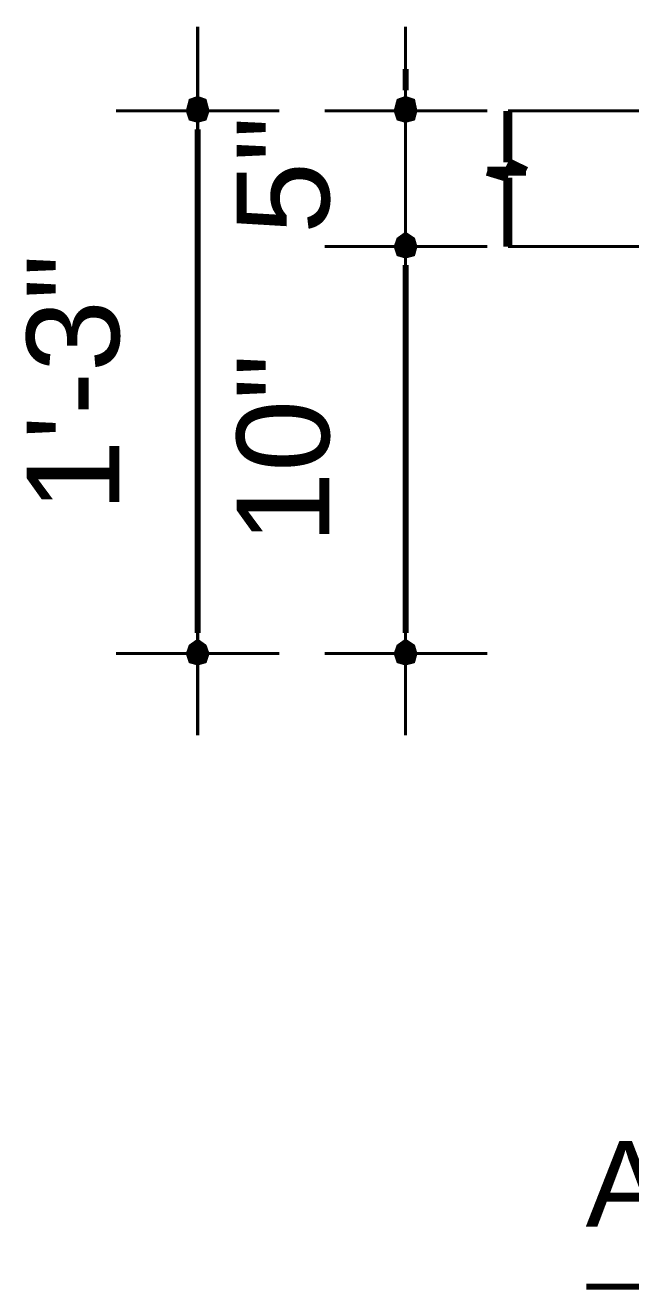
# Model space of a CAD drawing. Header units: millimetres. Extents: x 5 to 350, y 3 to 213.
# Drawn here: x 178.46 to 195.47, y 153.25 to 188.76 of the extents above; entities that cross this region are included whole.
import ezdxf

# ---------------------------------------------------------------- set-up
doc = ezdxf.new("R2010")
doc.units = ezdxf.units.MM
for name, color, linetype in [('H', 251, 'Continuous'), ('P', 255, 'Continuous'), ('T', 255, 'Continuous')]:
    doc.layers.add(name, color=color, linetype=linetype)
doc.styles.get("Standard").update_dxf_attribs({"font": 'arial.ttf'})

msp = doc.modelspace()

# ---------------------------------------------------------------- hatches: boundary and pattern name
at = {"layer": 'H', "linetype": 'Continuous'}
for points in [[(182.968, 186.355), (183.056, 186.69), (183.303, 186.355), (182.968, 186.355)], [(183.303, 186.355), (183.056, 186.69), (183.303, 186.778), (183.303, 186.355)], [(183.303, 186.355), (183.303, 186.778), (183.55, 186.69), (183.303, 186.355)], [(183.303, 186.355), (183.55, 186.69), (183.638, 186.355), (183.303, 186.355)], [(188.807, 186.355), (188.895, 186.69), (189.142, 186.355), (188.807, 186.355)], [(189.142, 186.355), (188.895, 186.69), (189.142, 186.778), (189.142, 186.355)], [(189.142, 186.355), (189.142, 186.778), (189.406, 186.69), (189.142, 186.355)], [(189.142, 186.355), (189.406, 186.69), (189.477, 186.355), (189.142, 186.355)], [(183.056, 186.09), (182.968, 186.355), (183.303, 186.355), (183.056, 186.09)], [(183.303, 186.02), (183.056, 186.09), (183.303, 186.355), (183.303, 186.02)], [(183.303, 186.02), (183.303, 186.355), (183.55, 186.09), (183.303, 186.02)], [(183.55, 186.09), (183.303, 186.355), (183.638, 186.355), (183.55, 186.09)], [(188.895, 186.09), (188.807, 186.355), (189.142, 186.355), (188.895, 186.09)], [(189.142, 186.02), (188.895, 186.09), (189.142, 186.355), (189.142, 186.02)], [(189.142, 186.02), (189.142, 186.355), (189.406, 186.09), (189.142, 186.02)], [(189.406, 186.09), (189.142, 186.355), (189.477, 186.355), (189.406, 186.09)], [(189.142, 182.545), (188.895, 182.792), (189.142, 182.968), (189.142, 182.545)], [(189.142, 182.545), (188.895, 182.792), (189.142, 182.968), (189.142, 182.545)], [(189.142, 182.545), (189.142, 182.968), (189.406, 182.792), (189.142, 182.545)], [(189.142, 182.545), (189.142, 182.968), (189.406, 182.792), (189.142, 182.545)], [(188.807, 182.545), (188.895, 182.792), (189.142, 182.545), (188.807, 182.545)], [(188.807, 182.545), (188.895, 182.792), (189.142, 182.545), (188.807, 182.545)], [(188.895, 182.28), (188.807, 182.545), (189.142, 182.545), (188.895, 182.28)], [(188.895, 182.28), (188.807, 182.545), (189.142, 182.545), (188.895, 182.28)], [(189.142, 182.21), (188.895, 182.28), (189.142, 182.545), (189.142, 182.21)], [(189.142, 182.21), (188.895, 182.28), (189.142, 182.545), (189.142, 182.21)], [(189.142, 182.545), (189.406, 182.792), (189.477, 182.545), (189.142, 182.545)], [(189.142, 182.545), (189.406, 182.792), (189.477, 182.545), (189.142, 182.545)], [(189.142, 182.21), (189.142, 182.545), (189.406, 182.28), (189.142, 182.21)], [(189.406, 182.28), (189.142, 182.545), (189.477, 182.545), (189.406, 182.28)], [(189.142, 182.21), (189.142, 182.545), (189.406, 182.28), (189.142, 182.21)], [(189.406, 182.28), (189.142, 182.545), (189.477, 182.545), (189.406, 182.28)], [(183.303, 171.115), (183.056, 171.362), (183.303, 171.538), (183.303, 171.115)], [(183.303, 171.115), (183.303, 171.538), (183.55, 171.362), (183.303, 171.115)], [(189.142, 171.115), (188.895, 171.362), (189.142, 171.538), (189.142, 171.115)], [(189.142, 171.115), (189.142, 171.538), (189.406, 171.362), (189.142, 171.115)], [(182.968, 171.115), (183.056, 171.362), (183.303, 171.115), (182.968, 171.115)], [(183.303, 171.115), (183.55, 171.362), (183.638, 171.115), (183.303, 171.115)], [(188.807, 171.115), (188.895, 171.362), (189.142, 171.115), (188.807, 171.115)], [(189.142, 171.115), (189.406, 171.362), (189.477, 171.115), (189.142, 171.115)], [(183.056, 170.85), (182.968, 171.115), (183.303, 171.115), (183.056, 170.85)], [(183.303, 170.78), (183.056, 170.85), (183.303, 171.115), (183.303, 170.78)], [(183.303, 170.78), (183.303, 171.115), (183.55, 170.85), (183.303, 170.78)], [(183.55, 170.85), (183.303, 171.115), (183.638, 171.115), (183.55, 170.85)], [(188.895, 170.85), (188.807, 171.115), (189.142, 171.115), (188.895, 170.85)], [(189.142, 170.78), (188.895, 170.85), (189.142, 171.115), (189.142, 170.78)], [(189.142, 170.78), (189.142, 171.115), (189.406, 170.85), (189.142, 170.78)], [(189.406, 170.85), (189.142, 171.115), (189.477, 171.115), (189.406, 170.85)]]:
    msp.add_hatch(color=256, dxfattribs=at).paths.add_polyline_path(points)

# ---------------------------------------------------------------- linework, layer by layer
at = {"layer": 'P'}
for points, const_width in [([(183.303, 184.062), (183.303, 188.718)], 0.085), ([(189.142, 188.718), (189.142, 184.062)], 0.085), ([(189.142, 186.937), (189.142, 187.537)], 0.169), ([(192.017, 184.908), (192.017, 186.355)], 0.254), ([(181.01, 186.355), (185.596, 186.355)], 0.085), ([(191.435, 186.355), (186.866, 186.355)], 0.085), ([(213.113, 186.355), (192.017, 186.355)], 0.085), ([(183.303, 185.843), (183.303, 171.697)], 0.169), ([(192.528, 184.662), (192.017, 184.908)], 0.254), ([(189.142, 180.252), (189.142, 184.82)], 0.085), ([(189.142, 180.252), (189.142, 184.82)], 0.085), ([(192.017, 184.485), (191.435, 184.662)], 0.254), ([(191.435, 184.662), (192.528, 184.662)], 0.254), ([(192.017, 182.545), (192.017, 184.485)], 0.254), ([(186.866, 182.545), (191.435, 182.545)], 0.085), ([(186.866, 182.545), (191.435, 182.545)], 0.085), ([(192.017, 182.545), (198.296, 182.545)], 0.085), ([(189.142, 182.033), (189.142, 181.434)], 0.169), ([(189.142, 182.033), (189.142, 171.697)], 0.169), ([(183.303, 173.39), (183.303, 168.822)], 0.085), ([(189.142, 173.39), (189.142, 168.822)], 0.085), ([(185.596, 171.115), (181.01, 171.115)], 0.085), ([(191.435, 171.115), (186.866, 171.115)], 0.085), ([(194.222, 153.335), (212.09, 153.335)], 0.169)]:
    msp.add_lwpolyline(points, dxfattribs=dict(at, const_width=const_width))

# ---------------------------------------------------------------- texts
at = {"layer": 'T', "char_height": 2.6, "attachment_point": 1, "rotation": 90}
for s, insert in [('{\\fArial|b0|i0|c0|p18;5"}', (184.4, 182.9)), ('{\\fArial|b0|i0|c0|p18;1\'-3"}', (178.5, 175.1)), ('{\\fArial|b0|i0|c0|p18;10"}', (184.4, 174.2))]:
    msp.add_mtext(s, dxfattribs=dict(at, insert=insert))
at = {"layer": 'T', "insert": (194.2, 154.3), "char_height": 2.4, "attachment_point": 7}
msp.add_mtext('{\\fArial|b0|i0|c0|p18;At Support.}', dxfattribs=at)

doc.saveas('drawing.dxf')
